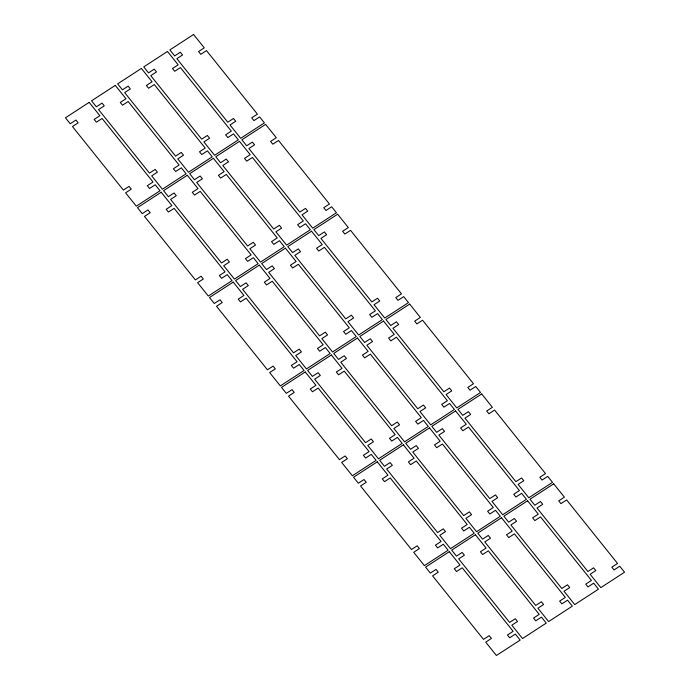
<?xml version="1.0" encoding="UTF-8"?>
<svg xmlns="http://www.w3.org/2000/svg" width="690" height="690" viewBox="0 0 690 690"><rect width="100%" height="100%" fill="white"/><g stroke="black" fill="none" stroke-linecap="round" stroke-linejoin="round"><path stroke-width="1.03" d="M89.174 102.37L65.447 117.792L70.242 123.769L75.935 120.069L78.151 122.837L72.459 126.546L123.372 190.069L129.064 186.36L131.29 189.129L125.597 192.838L136.292 206.181L160.02 190.759L155.224 184.773L149.532 188.482L147.315 185.705L153.008 182.005L102.094 118.482L96.402 122.182L94.176 119.413L99.869 115.713L89.174 102.37M115.273 85.396L91.546 100.826L96.341 106.803L102.034 103.103L104.259 105.872L98.558 109.572L149.471 173.095L155.172 169.395L157.389 172.164L151.697 175.864L162.392 189.215L186.119 173.794L181.332 167.808L175.631 171.508L173.414 168.739L179.107 165.039L128.193 101.516L122.501 105.216L120.276 102.448L125.977 98.748L115.273 85.396M141.381 68.431L117.654 83.861L122.441 89.838L128.142 86.138L130.358 88.907L124.666 92.607L175.579 156.13L181.272 152.43L183.488 155.198L177.796 158.898L188.491 172.25L212.227 156.82L207.431 150.843L201.739 154.543L199.513 151.774L205.206 148.074L154.293 84.551L148.6 88.251L146.383 85.482L152.076 81.782L141.381 68.431M167.48 51.465L143.753 66.887L148.548 72.873L154.241 69.172L156.458 71.941L150.765 75.641L201.678 139.164L207.371 135.464L209.596 138.233L203.895 141.933L214.599 155.285L238.326 139.854L233.531 133.877L227.838 137.577L225.613 134.809L231.314 131.109L180.4 67.585L174.699 71.286L172.483 68.517L178.175 64.817L167.48 51.465M193.579 34.5L169.852 49.922L174.648 55.907L180.34 52.207L182.565 54.976L176.864 58.676L227.778 122.199L233.479 118.499L235.695 121.267L230.003 124.968L240.698 138.311L264.425 122.889L259.63 116.912L253.937 120.612L251.721 117.843L257.413 114.143L206.5 50.62L200.807 54.32L198.582 51.552L204.283 47.843L193.579 34.5M161.201 192.234L137.474 207.655L142.269 213.633L147.962 209.933L150.179 212.701L144.486 216.401L195.399 279.933L201.092 276.224L203.317 278.993L197.616 282.702L208.32 296.045L232.047 280.623L227.252 274.637L221.559 278.346L219.334 275.569L225.035 271.869L174.121 208.346L168.42 212.046L166.204 209.277L171.896 205.577L161.201 192.234M187.3 175.26L163.573 190.69L168.369 196.667L174.061 192.967L176.278 195.736L170.585 199.436L221.499 262.959L227.2 259.259L229.416 262.028L223.724 265.728L234.419 279.079L258.146 263.658L253.351 257.672L247.658 261.372L245.442 258.603L251.134 254.903L200.221 191.38L194.528 195.08L192.303 192.312L198.004 188.612L187.3 175.26M213.408 158.295L189.672 173.725L194.468 179.702L200.16 176.002L202.386 178.77L196.693 182.471L247.607 245.994L253.299 242.294L255.516 245.062L249.823 248.762L260.518 262.114L284.245 246.684L279.459 240.707L273.757 244.407L271.541 241.638L277.233 237.938L226.32 174.415L220.628 178.115L218.411 175.346L224.103 171.646L213.408 158.295M239.508 141.329L215.78 156.751L220.567 162.737L226.268 159.036L228.485 161.805L222.792 165.505L273.706 229.028L279.398 225.328L281.615 228.097L275.922 231.797L286.626 245.148L310.353 229.718L305.558 223.741L299.865 227.441L297.64 224.673L303.341 220.972L252.419 157.449L246.727 161.15L244.51 158.381L250.203 154.681L239.508 141.329M265.607 124.364L241.88 139.785L246.675 145.771L252.368 142.071L254.584 144.84L248.892 148.54L299.805 212.063L305.498 208.363L307.723 211.131L302.03 214.832L312.725 228.174L336.453 212.753L331.657 206.776L325.965 210.476L323.748 207.707L329.44 204.007L278.527 140.484L272.835 144.184L270.609 141.416L276.302 137.707L265.607 124.364M233.229 282.098L209.493 297.519L214.288 303.497L219.989 299.796L222.206 302.565L216.513 306.265L267.427 369.788L273.119 366.088L275.336 368.857L269.643 372.565L280.338 385.908L304.074 370.487L299.279 364.501L293.578 368.201L291.361 365.433L297.054 361.733L246.14 298.209L240.448 301.91L238.231 299.141L243.924 295.441L233.229 282.098M259.328 265.124L235.601 280.554L240.396 286.531L246.089 282.831L248.305 285.6L242.613 289.3L293.526 352.823L299.219 349.123L301.444 351.891L295.743 355.591L306.446 368.943L330.174 353.522L325.378 347.536L319.686 351.236L317.46 348.467L323.162 344.767L272.248 281.244L266.547 284.944L264.33 282.176L270.023 278.475L259.328 265.124M285.427 248.159L261.7 263.589L266.495 269.566L272.188 265.866L274.413 268.634L268.712 272.334L319.625 335.858L325.326 332.157L327.543 334.926L321.851 338.626L332.546 351.978L356.273 336.548L351.477 330.57L345.785 334.271L343.568 331.502L349.261 327.802L298.347 264.279L292.655 267.979L290.43 265.21L296.131 261.51L285.427 248.159M311.535 231.193L287.799 246.615L292.595 252.6L298.287 248.9L300.512 251.669L294.82 255.369L345.733 318.892L351.426 315.192L353.642 317.961L347.95 321.661L358.645 335.012L382.372 319.582L377.585 313.605L371.884 317.305L369.668 314.537L375.36 310.836L324.447 247.313L318.754 251.013L316.538 248.245L322.23 244.545L311.535 231.193M337.634 214.228L313.907 229.649L318.702 235.635L324.395 231.935L326.612 234.704L320.919 238.404L371.832 301.927L377.525 298.227L379.75 300.995L374.049 304.695L384.753 318.038L408.48 302.617L403.685 296.64L397.992 300.34L395.767 297.571L401.468 293.871L350.555 230.348L344.853 234.048L342.637 231.279L348.329 227.571L337.634 214.228M305.247 371.962L281.52 387.383L286.315 393.36L292.008 389.66L294.233 392.429L288.532 396.129L339.446 459.652L345.147 455.952L347.363 458.721L341.671 462.429L352.366 475.772L376.093 460.351L371.298 454.365L365.605 458.065L363.389 455.297L369.081 451.596L318.168 388.073L312.475 391.773L310.25 389.005L315.951 385.305L305.247 371.962M331.355 354.988L307.628 370.418L312.415 376.395L318.116 372.695L320.332 375.464L314.64 379.164L365.553 442.687L371.246 438.987L373.463 441.755L367.77 445.455L378.465 458.807L402.201 443.385L397.406 437.4L391.713 441.1L389.488 438.331L395.18 434.631L344.267 371.108L338.574 374.808L336.358 372.039L342.05 368.339L331.355 354.988M357.454 338.022L333.727 353.453L338.523 359.43L344.215 355.73L346.432 358.498L340.739 362.198L391.653 425.721L397.345 422.021L399.57 424.79L393.869 428.49L404.573 441.841L428.3 426.411L423.505 420.434L417.812 424.134L415.587 421.366L421.288 417.666L370.375 354.143L364.674 357.843L362.457 355.074L368.149 351.374L357.454 338.022M383.554 321.057L359.826 336.478L364.622 342.464L370.314 338.764L372.54 341.533L366.839 345.233L417.752 408.756L423.453 405.056L425.67 407.825L419.977 411.525L430.672 424.876L454.4 409.446L449.604 403.469L443.911 407.169L441.695 404.4L447.387 400.7L396.474 337.177L390.781 340.877L388.556 338.109L394.257 334.409L383.554 321.057M409.662 304.092L385.926 319.513L390.721 325.499L396.422 321.799L398.639 324.567L392.946 328.268L443.86 391.791L449.552 388.091L451.769 390.859L446.076 394.559L456.771 407.902L480.507 392.481L475.712 386.504L470.011 390.204L467.794 387.435L473.487 383.735L422.573 320.212L416.881 323.912L414.664 321.143L420.357 317.435L409.662 304.092M377.275 461.826L353.547 477.247L358.343 483.224L364.035 479.524L366.252 482.293L360.56 485.993L411.473 549.516L417.165 545.816L419.391 548.585L413.698 552.293L424.393 565.636L448.12 550.215L443.325 544.229L437.632 547.929L435.416 545.16L441.108 541.46L390.195 477.937L384.503 481.637L382.277 478.869L387.97 475.168L377.275 461.826M403.374 444.852L379.647 460.282L384.442 466.259L390.135 462.559L392.36 465.327L386.659 469.027L437.581 532.551L443.273 528.851L445.49 531.619L439.797 535.319L450.492 548.671L474.22 533.249L469.433 527.264L463.732 530.964L461.515 528.195L467.208 524.495L416.294 460.972L410.602 464.672L408.385 461.903L414.078 458.203L403.374 444.852M429.482 427.886L405.755 443.316L410.541 449.293L416.243 445.593L418.459 448.362L412.767 452.062L463.68 515.585L469.373 511.885L471.589 514.654L465.897 518.354L476.592 531.705L500.328 516.275L495.532 510.298L489.84 513.998L487.614 511.23L493.307 507.53L442.393 444.006L436.701 447.707L434.484 444.938L440.177 441.238L429.482 427.886M455.581 410.921L431.854 426.342L436.649 432.328L442.342 428.628L444.558 431.397L438.866 435.097L489.779 498.62L495.472 494.92L497.697 497.688L491.996 501.389L502.7 514.74L526.427 499.31L521.631 493.333L515.939 497.033L513.722 494.264L519.415 490.564L468.501 427.041L462.8 430.741L460.584 427.973L466.276 424.272L455.581 410.921M481.68 393.956L457.953 409.377L462.749 415.363L468.441 411.654L470.666 414.431L464.965 418.131L515.879 481.655L521.58 477.954L523.796 480.723L518.104 484.423L528.799 497.766L552.526 482.345L547.731 476.367L542.038 480.068L539.822 477.299L545.514 473.599L494.601 410.067L488.908 413.776L486.683 411.007L492.384 407.298L481.68 393.956M449.302 551.69L425.575 567.111L430.37 573.088L436.063 569.388L438.279 572.157L432.587 575.857L483.5 639.38L489.193 635.68L491.418 638.448L485.717 642.157L496.421 655.5L520.148 640.079L515.352 634.093L509.66 637.793L507.435 635.024L513.136 631.324L462.222 567.801L456.521 571.501L454.305 568.732L459.997 565.032L449.302 551.69M475.401 534.716L451.674 550.146L456.47 556.123L462.162 552.423L464.387 555.191L458.686 558.891L509.6 622.414L515.301 618.714L517.517 621.483L511.825 625.183L522.52 638.535L546.247 623.113L541.452 617.127L535.759 620.827L533.543 618.059L539.235 614.359L488.322 550.836L482.629 554.536L480.404 551.767L486.105 548.067L475.401 534.716M501.509 517.75L477.773 533.18L482.569 539.157L488.261 535.457L490.486 538.226L484.794 541.926L535.707 605.449L541.4 601.749L543.616 604.518L537.924 608.218L548.619 621.569L572.346 606.139L567.559 600.162L561.858 603.862L559.642 601.093L565.334 597.393L514.421 533.87L508.728 537.57L506.512 534.802L512.204 531.102L501.509 517.75M527.609 500.785L503.881 516.206L508.668 522.192L514.369 518.492L516.586 521.261L510.893 524.961L561.807 588.484L567.499 584.784L569.724 587.552L564.023 591.252L574.727 604.604L598.454 589.174L593.659 583.197L587.966 586.897L585.741 584.128L591.442 580.428L540.529 516.905L534.828 520.605L532.611 517.836L538.303 514.136L527.609 500.785M553.708 483.819L529.98 499.241L534.776 505.227L540.468 501.518L542.685 504.295L536.993 507.995L587.906 571.518L593.598 567.818L595.824 570.587L590.131 574.287L600.826 587.63L624.553 572.208L619.758 566.231L614.066 569.931L611.849 567.163L617.541 563.454L566.628 499.931L560.936 503.64L558.71 500.871L564.403 497.162L553.708 483.819"/></g></svg>
